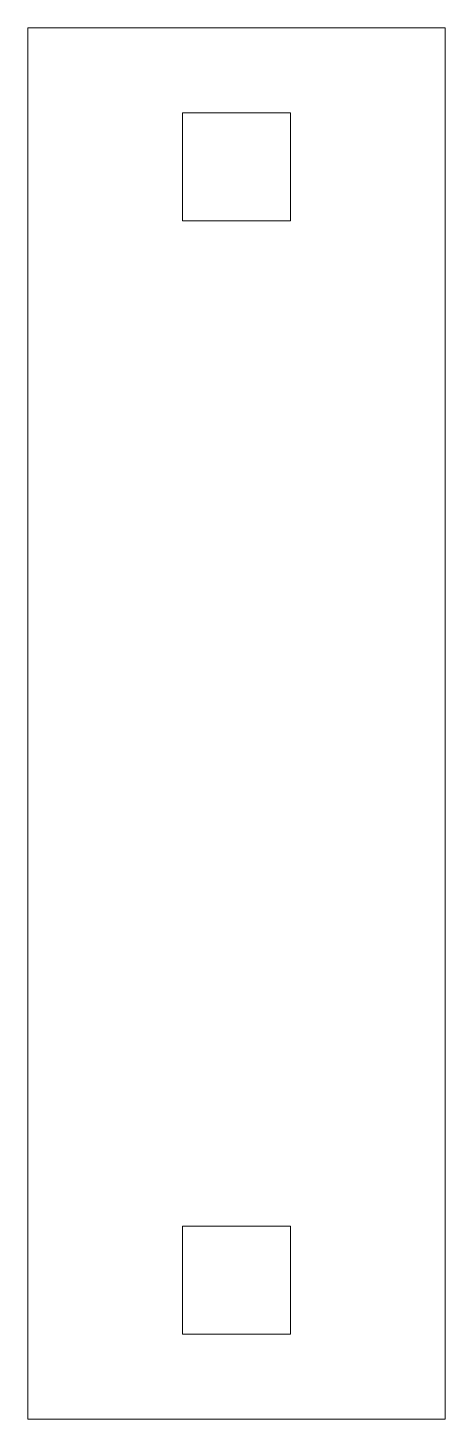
# Model space of a CAD drawing. Header units: inches. Extents: x -0.75 to 0.75, y -2.5 to 2.5.
import ezdxf

# ---------------------------------------------------------------- set-up
doc = ezdxf.new("R2010")
doc.units = ezdxf.units.IN
doc.header["$MEASUREMENT"] = 0

msp = doc.modelspace()

# ---------------------------------------------------------------- linework, layer by layer
at = {"color": 7, "linetype": 'Continuous', "lineweight": 15}
for p, q in [((0.75, 2.5), (-0.75, 2.5)), ((-0.75, 2.5), (-0.75, -2.5)), ((0.75, -2.5), (0.75, 2.5)), ((0.194, 2.194), (-0.194, 2.194)), ((-0.194, 2.194), (-0.194, 1.806)), ((0.194, 1.806), (0.194, 2.194)), ((-0.194, 1.806), (0.194, 1.806)), ((-0.194, -1.806), (-0.194, -2.194)), ((0.194, -1.806), (-0.194, -1.806)), ((0.194, -2.194), (0.194, -1.806)), ((-0.194, -2.194), (0.194, -2.194)), ((-0.75, -2.5), (0.75, -2.5))]:
    msp.add_line(p, q, dxfattribs=at)

doc.saveas('drawing.dxf')
